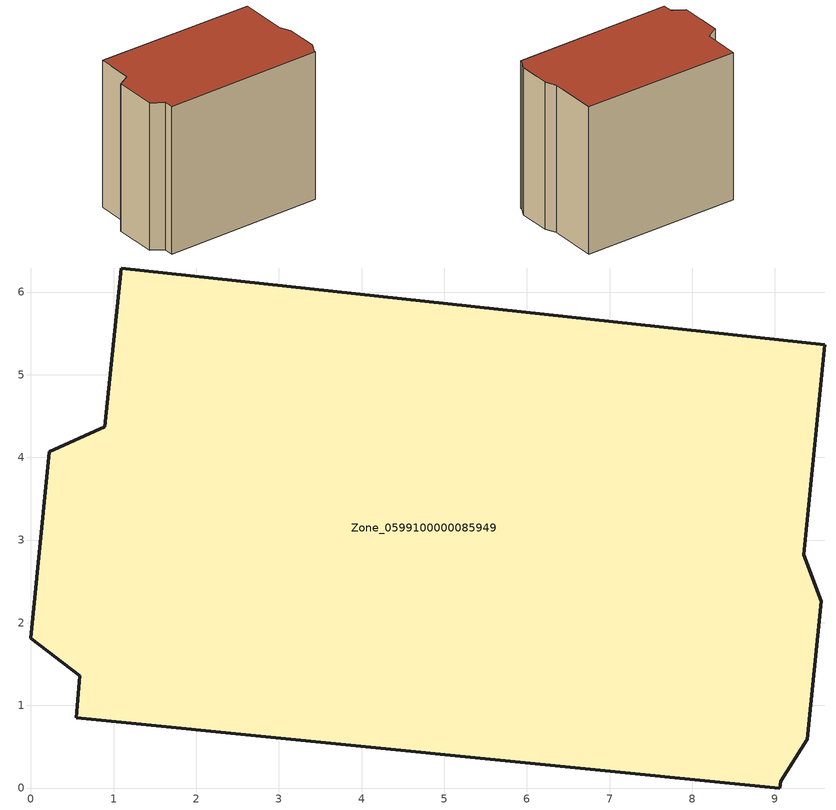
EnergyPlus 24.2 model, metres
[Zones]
Zone_0599100000085949
 floor ground (C_G): 0.22,4.07 0.89,4.37 1.09,6.29 9.6,5.36 9.35,2.82 9.56,2.26 9.39,0.59 9.07,0.08 9.06,0 0.55,0.85 0.59,1.36 0,1.81 z2.73
 wall outside (C_F): 0.89,4.37 0.22,4.07 0,1.81 0.59,1.36 0.55,0.85 9.06,0 9.07,0.08 9.39,0.59 9.56,2.26 9.35,2.82 9.6,5.36 1.09,6.29 0.89,4.37 z2.73:10.86
 roof outside (C_R): 9.35,2.82 9.6,5.36 1.09,6.29 0.89,4.37 0.22,4.07 0,1.81 0.59,1.36 0.55,0.85 9.06,0 9.07,0.08 9.39,0.59 9.56,2.26 z10.86
[BUILDING]
Pand.0599100000085949: North Axis=0; Terrain=City; Loads Convergence Tolerance Value=0.04; Temperature Convergence Tolerance Value=0.4; Solar Distribution=FullExterior; Maximum Number of Warmup Days=25; Minimum Number of Warmup Days=1
[Site:Location]
Rotterdam.The.Hague.AP_ZH_NLD Design_Conditions: Latitude=51.96; Longitude=4.45; Time Zone=1; Elevation=-4.5
[SITE:GROUNDTEMPERATURE:BUILDINGSURFACE]
18, 18, 18, 18, 18, 18, 18, 18, 18, 18, 18, 18
[MATERIAL] Thermal Absorptance=0.9; Solar Absorptance=0.7; Visible Absorptance=0.7
Name | Roughness | Thickness | Conductivity | Density | Specific Heat
G.TI.1946 | MediumSmooth | 0.15 | 1 | 540 | 1210
F.TI.1946 | Rough | 0.3 | 0.857143 | 1920 | 840
R.TI.1946 | MediumRough | 0.2 | 0.1 | 1500 | 1000
[CONSTRUCTION]
C_G: G.TI.1946
C_F: F.TI.1946
C_R: R.TI.1946
[ZONE]
Zone_0599100000085949: Type=1; Multiplier=1; Ceiling Height=Autocalculate; Volume=Autocalculate; Floor Area=autocalculate; Part of Total Floor Area=Yes
[ZONEINFILTRATION:DESIGNFLOWRATE]
Infil_Zone_0599100000085949: Zone or ZoneList or Space or SpaceList=Zone_0599100000085949; Schedule=AlwaysOn; Design Flow Rate Calculation Method=Flow/Area; Flow Rate per Floor Area=0.003; Constant Term Coefficient=1; Temperature Term Coefficient=0; Velocity Term Coefficient=0; Velocity Squared Term Coefficient=0
[HVACTEMPLATE:ZONE:IDEALLOADSAIRSYSTEM]
Zone_0599100000085949: Maximum Heating Supply Air Temperature=50; Minimum Cooling Supply Air Temperature=13; Maximum Heating Supply Air Humidity Ratio=0.0156; Minimum Cooling Supply Air Humidity Ratio=0.0077; Heating Limit=NoLimit; Cooling Limit=NoLimit; Dehumidification Control Type=ConstantSensibleHeatRatio; Cooling Sensible Heat Ratio=0.7; Dehumidification Setpoint=60; Humidification Control Type=None; Humidification Setpoint=30; Outdoor Air Method=None; Outdoor Air Flow Rate per Person=0.00944; Outdoor Air Flow Rate per Zone Floor Area=0; Outdoor Air Flow Rate per Zone=0; Demand Controlled Ventilation Type=None; Outdoor Air Economizer Type=NoEconomizer; Heat Recovery Type=None; Sensible Heat Recovery Effectiveness=0.7; Latent Heat Recovery Effectiveness=0.65
[ZONECONTROL:THERMOSTAT]
ThermostatControl_Zone_0599100000085949: Zone or ZoneList=Zone_0599100000085949; Control Type Schedule=DualSetpointControlType; Control 1=Thermostat_Zone_0599100000085949; Temperature Difference Between Cutout And Setpoint=0
[THERMOSTATSETPOINT:DUALSETPOINT]
Thermostat_Zone_0599100000085949: Heating Setpoint Temperature Schedule=HeatingSetpoint_Zone_0599100000085949; Cooling Setpoint Temperature Schedule=CoolingSetpoint_Zone_0599100000085949
[SCHEDULE:COMPACT]
HeatingSetpoint_Zone_0599100000085949: Through: 12/31, For: AllDays, Until: 24:00, 21
CoolingSetpoint_Zone_0599100000085949: Through: 12/31, For: AllDays, Until: 24:00, 24
DualSetpointControlType: Through: 12/31, For: AllDays, Until: 24:00, 4
AlwaysOn: Through: 12/31, For: AllDays, Until: 24:00, 1
